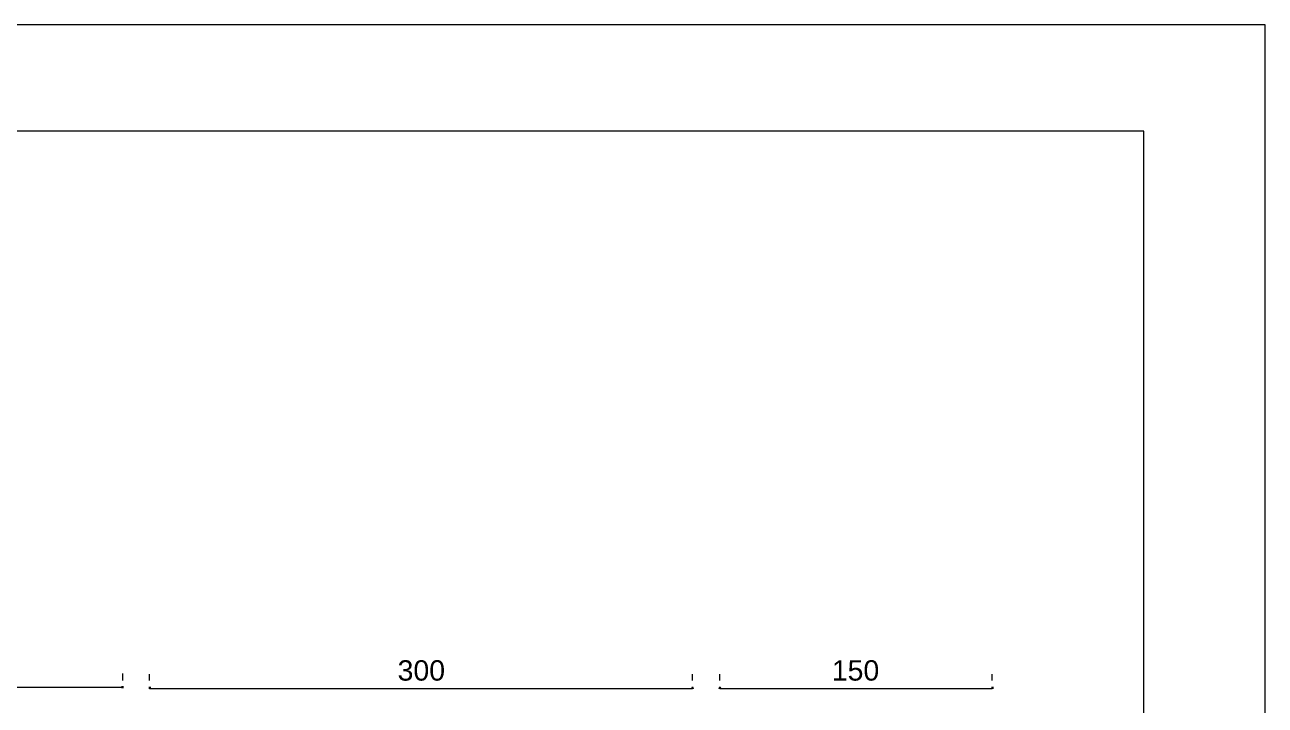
# Model space of a CAD drawing. Header units: millimetres. Extents: x 51.3 to 71.5, y 31.8 to 61.9.
# Drawn here: x 64.65 to 71.51, y 58.14 to 61.9 of the extents above; entities that cross this region are included whole.
import ezdxf

# ---------------------------------------------------------------- set-up
doc = ezdxf.new("R2010")
doc.units = ezdxf.units.MM
for name, color, linetype in [('PDF_0', 7, 'Continuous'), ('PDF_COTAS', 1, 'Continuous'), ('PDF_Paredes Vista', 7, 'Continuous'), ('PDF_Texto', 7, 'Continuous')]:
    doc.layers.add(name, color=color, linetype=linetype)
doc.styles.add('PDF Arial', font='arial.ttf')

msp = doc.modelspace()

# ---------------------------------------------------------------- hatches: boundary and pattern name
at = {"layer": 'PDF_0', "transparency": 33554559}
for points in [[(65.2008, 58.229), (65.2008, 58.242), (65.1878, 58.242), (65.1878, 58.229)], [(65.3392, 58.2376), (65.3392, 58.2247), (65.3521, 58.2247), (65.3521, 58.2376)], [(68.3527, 58.229), (68.3484, 58.2376), (68.3398, 58.2376), (68.3354, 58.229), (68.3398, 58.2247), (68.3484, 58.2247)], [(68.4868, 58.229), (68.4911, 58.2247), (68.4997, 58.2247), (68.504, 58.229), (68.4997, 58.2376), (68.4911, 58.2376)], [(70.0087, 58.2247), (70.0087, 58.2376), (69.9957, 58.2376), (69.9957, 58.2247)]]:
    msp.add_hatch(color=1, dxfattribs=at).paths.add_polyline_path(points)

# ---------------------------------------------------------------- linework, layer by layer
at = {"layer": 'PDF_COTAS', "lineweight": 5}
for points in [[(65.1965, 58.2722), (65.1965, 58.3111)], [(65.3435, 58.2722), (65.3435, 58.3068)], [(68.3441, 58.2722), (68.3441, 58.3068)], [(68.4954, 58.2722), (68.4954, 58.3068)], [(70, 58.2722), (70, 58.3068)], [(65.1965, 58.2333), (62.1959, 58.2333)], [(65.3435, 58.229), (68.3441, 58.229)], [(68.4954, 58.229), (70, 58.229)]]:
    msp.add_lwpolyline(points, dxfattribs=at)
at = {"layer": 'PDF_Paredes Vista', "lineweight": 5}
msp.add_lwpolyline([(51.348, 31.7772), (71.509, 31.7772), (71.509, 61.8954), (51.348, 61.8954)], close=True, dxfattribs=at)
msp.add_lwpolyline([(70.8388, 32.3522), (70.8388, 61.3074), (52.978, 61.3074), (52.978, 32.3522), (71.509, 32.3522)], dxfattribs=at)

# ---------------------------------------------------------------- texts
at = {"layer": 'PDF_Texto', "char_height": 0.11253, "attachment_point": 7, "style": 'PDF Arial'}
for s, insert in [('300', (66.7141, 58.2702)), ('150', (69.1137, 58.2703))]:
    msp.add_mtext(s, dxfattribs=dict(at, insert=insert))

doc.saveas('drawing.dxf')
